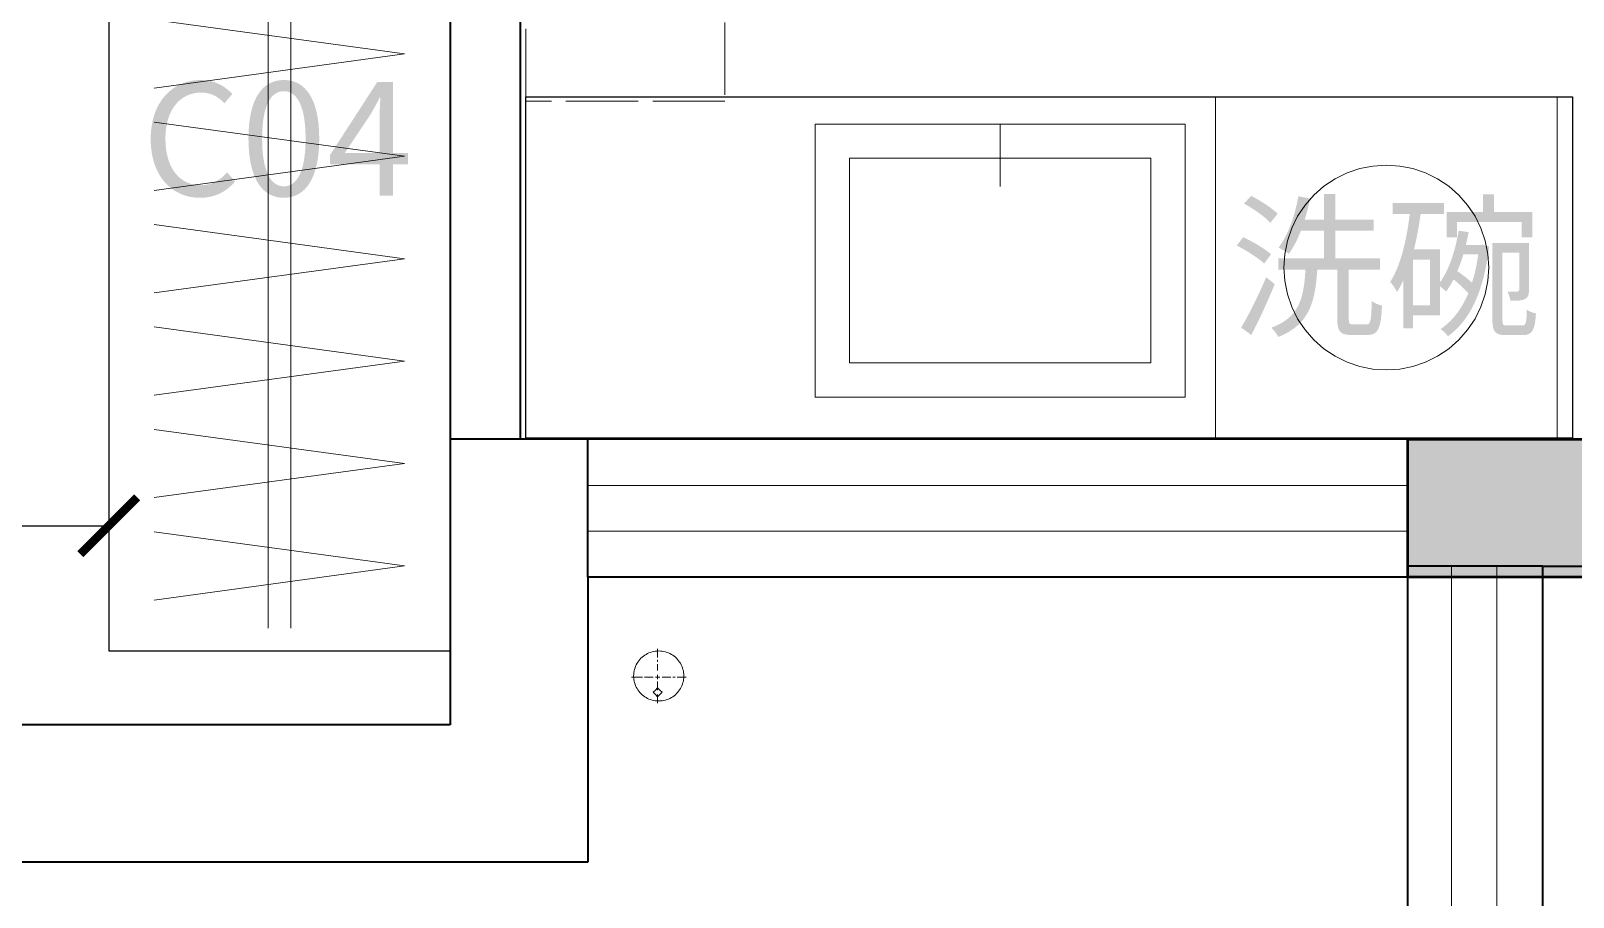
# Model space of a CAD drawing. Header units: millimetres. Extents: x -4600 to 229000, y -4300 to 19460.
# Drawn here: x 45613 to 48324, y 3566 to 5088 of the extents above; entities that cross this region are included whole.
import ezdxf

# ---------------------------------------------------------------- set-up
doc = ezdxf.new("R2010")
doc.units = ezdxf.units.MM
doc.header["$LTSCALE"] = 100
doc.linetypes.add('DASHED', pattern=[1.524, 1.27, -0.254])
for name, color, linetype, lineweight in [('A-APPLIANCE', 4, 'Continuous', 18), ('A-CAB-UPPER', 32, 'DASHED', 13), ('A-CABINET', 32, 'Continuous', 25), ('A-DIMS', 7, 'Continuous', 13), ('A-EX-SERVICE', 6, 'Continuous', 13), ('A-EX-STRUCT', 7, 'Continuous', 50), ('A-EX-WALL', 7, 'Continuous', 35), ('A-EX-WINDOW', 4, 'Continuous', 18), ('A-SANITARY', 4, 'Continuous', 18), ('A-TEXT', 7, 'Continuous', 18), ('R2-DETAIL', 7, 'Continuous', 13)]:
    doc.layers.add(name, color=color, linetype=linetype, lineweight=lineweight)

# ---------------------------------------------------------------- blocks, each defined once
blk = doc.blocks.new('SOURCE_PROPOSED')
at = {"layer": 'A-EX-STRUCT'}
blk.add_hatch(color=256, dxfattribs=at).paths.add_polyline_path([(8931.4, 3271.9), (9172.2, 3271.9), (9172.2, 2328.5), (8033.6, 2328.5), (8033.6, 2570.8), (8931.4, 2570.8)])
at = {"layer": 'A-EX-SERVICE'}
for p, q in [((6714.8, 2187.1), (6714.8, 2202.4)), ((6714.8, 2179.4), (6714.8, 2183.2)), ((6714.8, 2164.1), (6714.8, 2175.6)), ((6668.7, 2152.6), (6684.1, 2152.6)), ((6684.1, 2152.6), (6687.9, 2152.6)), ((6691.8, 2152.6), (6707.1, 2152.6)), ((6711, 2152.6), (6718.6, 2152.6)), ((6714.8, 2148.8), (6714.8, 2156.5)), ((6714.8, 2129.7), (6714.8, 2145)), ((6722.5, 2152.6), (6737.8, 2152.6)), ((6741.7, 2152.6), (6745.5, 2152.6)), ((6749.4, 2152.6), (6764.7, 2152.6)), ((6711, 2129.7), (6707.1, 2125.9)), ((6707.1, 2125.9), (6711, 2122.1)), ((6714.8, 2133.5), (6711, 2129.7)), ((6711, 2122.1), (6714.8, 2118.2)), ((6718.6, 2129.7), (6714.8, 2133.5)), ((6714.8, 2106.8), (6714.8, 2122.1)), ((6714.8, 2118.2), (6718.6, 2122.1)), ((6722.5, 2125.9), (6718.6, 2129.7)), ((6718.6, 2122.1), (6722.5, 2125.9))]:
    blk.add_line(p, q, dxfattribs=at)
for points in [[(6716.7, 2198.5), (6713.7, 2198.4), (6710.7, 2198.1), (6707.8, 2197.6), (6705, 2197), (6702.2, 2196.1), (6699.5, 2195.1), (6696.9, 2193.9), (6694.4, 2192.5), (6692, 2191), (6689.7, 2189.4), (6687.6, 2187.6), (6685.5, 2185.7), (6683.6, 2183.6), (6681.8, 2181.4), (6680.1, 2179.1), (6678.6, 2176.8), (6677.2, 2174.3), (6676, 2171.7), (6675, 2169), (6674.1, 2166.2), (6673.5, 2163.4), (6673, 2160.5), (6672.7, 2157.6), (6672.6, 2154.6)], [(6760.9, 2154.6), (6760.8, 2157.6), (6760.5, 2160.5), (6760, 2163.4), (6759.3, 2166.2), (6758.4, 2169), (6757.4, 2171.7), (6756.2, 2174.3), (6754.9, 2176.8), (6753.3, 2179.1), (6751.7, 2181.4), (6749.9, 2183.6), (6747.9, 2185.7), (6745.9, 2187.6), (6743.7, 2189.4), (6741.4, 2191), (6739, 2192.5), (6736.5, 2193.9), (6733.9, 2195.1), (6731.2, 2196.1), (6728.5, 2197), (6725.6, 2197.6), (6722.7, 2198.1), (6719.7, 2198.4), (6716.7, 2198.5)], [(6672.6, 2154.6), (6672.7, 2151.5), (6673, 2148.6), (6673.5, 2145.7), (6674.1, 2142.9), (6675, 2140.1), (6676, 2137.4), (6677.2, 2134.9), (6678.6, 2132.4), (6680.1, 2130), (6681.8, 2127.7), (6683.6, 2125.5), (6685.5, 2123.5), (6687.6, 2121.5), (6689.7, 2119.7), (6692, 2118.1), (6694.4, 2116.6), (6696.9, 2115.2), (6699.5, 2114), (6702.2, 2113), (6705, 2112.2), (6707.8, 2111.5), (6710.7, 2111), (6713.7, 2110.7), (6716.7, 2110.6)], [(6716.7, 2110.6), (6719.7, 2110.7), (6722.7, 2111), (6725.6, 2111.5), (6728.5, 2112.2), (6731.2, 2113), (6733.9, 2114), (6736.5, 2115.2), (6739, 2116.6), (6741.4, 2118.1), (6743.7, 2119.7), (6745.9, 2121.5), (6747.9, 2123.5), (6749.9, 2125.5), (6751.7, 2127.7), (6753.3, 2130), (6754.9, 2132.4), (6756.2, 2134.9), (6757.4, 2137.4), (6758.4, 2140.1), (6759.3, 2142.9), (6760, 2145.7), (6760.5, 2148.6), (6760.8, 2151.5), (6760.9, 2154.6)]]:
    blk.add_lwpolyline(points, dxfattribs=at)
at = {"layer": 'A-EX-STRUCT'}
blk.add_lwpolyline([(8931.4, 3271.9), (9172.2, 3271.9), (9172.2, 2328.5), (8033.6, 2328.5), (8033.6, 2570.8), (8931.4, 2570.8)], close=True, dxfattribs=at)
at = {"layer": 'A-EX-WALL'}
for p, q in [((6350, 4851.4), (6350, 2068.5)), ((6472.9, 4851.4), (6472.9, 2570.8)), ((8931.4, 2570.8), (6350, 2570.8)), ((6591.9, 2328.5), (6591.9, 2570.8)), ((8033.6, 2328.5), (8033.6, 2570.8)), ((8270, 2347.6), (8033.6, 2347.6)), ((8270, 2347.6), (8270, 0)), ((8270, 2347.6), (9271.6, 2347.6)), ((6591.9, 2328.5), (6591.9, 1827.6)), ((8033.6, 2328.5), (6591.9, 2328.5)), ((8033.6, -240.9), (8033.6, 2328.5)), ((6350, 2068.5), (2720, 2068.5)), ((6591.9, 1827.6), (4601.6, 1827.6))]:
    blk.add_line(p, q, dxfattribs=at)
at = {"layer": 'A-EX-WINDOW'}
for p, q in [((8033.6, 2489.4), (6591.9, 2489.4)), ((8033.6, 2408.8), (6591.9, 2408.8)), ((8109.9, 0), (8109.9, 2347.6)), ((8189.9, 0), (8189.9, 2347.6))]:
    blk.add_line(p, q, dxfattribs=at)
blk = doc.blocks.new('FURNITURE_DESIGN')
at = {"layer": 'A-TEXT'}
h = blk.add_hatch(color=256, dxfattribs=at)
edge = h.paths.add_edge_path()
edge.add_spline(control_points=[(5910.7, 2995), (5936.6, 2995), (5956.3, 3005.4), (5972.1, 3023.6)], knot_values=[0, 0, 0, 0, 1, 1, 1, 1], degree=3, periodic=0)
edge.add_line((5972.1, 3023.6), (5958.2, 3039.7))
edge.add_spline(control_points=[(5958.2, 3039.7), (5945.4, 3025.5), (5930.9, 3017.1), (5911.8, 3017.1), (5873.6, 3017.1), (5849.6, 3048.7), (5849.6, 3099.2), (5849.6, 3149.1), (5875, 3180), (5912.6, 3180), (5929.8, 3180), (5942.9, 3172.3), (5953.5, 3161.1)], knot_values=[0, 0, 0, 0, 1, 1, 1, 2, 2, 2, 3, 3, 3, 4, 4, 4, 4], degree=3, periodic=0)
edge.add_line((5953.5, 3161.1), (5967.2, 3177.5))
edge.add_spline(control_points=[(5967.2, 3177.5), (5955.7, 3190.3), (5936.6, 3202.1), (5912.3, 3202.1), (5861.6, 3202.1), (5823.7, 3163.1), (5823.7, 3098.4), (5823.7, 3033.5), (5860.8, 2995), (5910.7, 2995)], knot_values=[0, 0, 0, 0, 1, 1, 1, 2, 2, 2, 3, 3, 3, 3], degree=3, periodic=0)
h = blk.add_hatch(color=256, dxfattribs=at)
edge = h.paths.add_edge_path()
edge.add_spline(control_points=[(6057.8, 2995), (6095.7, 2995), (6120, 3029.4), (6120, 3099.2), (6120, 3168.5), (6095.7, 3202.1), (6057.8, 3202.1), (6019.6, 3202.1), (5995.6, 3168.5), (5995.6, 3099.2), (5995.6, 3029.4), (6019.6, 2995), (6057.8, 2995)], knot_values=[0, 0, 0, 0, 1, 1, 1, 2, 2, 2, 3, 3, 3, 4, 4, 4, 4], degree=3, periodic=0)
edge = h.paths.add_edge_path(flags=0)
edge.add_spline(control_points=[(6057.8, 3015.2), (6035.1, 3015.2), (6019.6, 3040.5), (6019.6, 3099.2), (6019.6, 3157.6), (6035.1, 3182.4), (6057.8, 3182.4), (6080.4, 3182.4), (6096, 3157.6), (6096, 3099.2), (6096, 3040.5), (6080.4, 3015.2), (6057.8, 3015.2)], knot_values=[0, 0, 0, 0, 1, 1, 1, 2, 2, 2, 3, 3, 3, 4, 4, 4, 4], degree=3, periodic=0)
h = blk.add_hatch(color=256, dxfattribs=at)
h.paths.add_polyline_path([(6226.1, 2998.5), (6249.6, 2998.5), (6249.6, 3053.6), (6276.3, 3053.6), (6276.3, 3073.6), (6249.6, 3073.6), (6249.6, 3198.5), (6222, 3198.5), (6138.8, 3070), (6138.8, 3053.6), (6226.1, 3053.6), (6226.1, 2998.5)])
edge = h.paths.add_edge_path(flags=0)
edge.add_line((6226.1, 3073.6), (6164.7, 3073.6))
edge.add_line((6164.7, 3073.6), (6210.3, 3141.8))
edge.add_spline(control_points=[(6210.3, 3141.8), (6216, 3151.6), (6221.5, 3161.7), (6226.4, 3171.2)], knot_values=[0, 0, 0, 0, 1, 1, 1, 1], degree=3, periodic=0)
edge.add_line((6226.4, 3171.2), (6227.5, 3171.2))
edge.add_spline(control_points=[(6227.5, 3171.2), (6226.9, 3161.1), (6226.1, 3144.8), (6226.1, 3135)], knot_values=[0, 0, 0, 0, 1, 1, 1, 1], degree=3, periodic=0)
edge.add_line((6226.1, 3135), (6226.1, 3073.6))
h = blk.add_hatch(color=256, dxfattribs=at)
edge = h.paths.add_edge_path()
edge.add_spline(control_points=[(7745.4, 2984.8), (7762.3, 2975.8), (7782.2, 2961.6), (7791.8, 2951.2)], knot_values=[0, 0, 0, 0, 1, 1, 1, 1], degree=3, periodic=0)
edge.add_line((7791.8, 2951.2), (7804.6, 2967))
edge.add_spline(control_points=[(7804.6, 2967), (7794.8, 2976.8), (7774.3, 2990.2), (7758, 2998.4)], knot_values=[0, 0, 0, 0, 1, 1, 1, 1], degree=3, periodic=0)
edge.add_line((7758, 2998.4), (7745.4, 2984.8))
h = blk.add_hatch(color=256, dxfattribs=at)
edge = h.paths.add_edge_path()
edge.add_spline(control_points=[(7840.9, 2997.6), (7834.9, 2962.9), (7822.9, 2929.4), (7806.3, 2907.5)], knot_values=[0, 0, 0, 0, 1, 1, 1, 1], degree=3, periodic=0)
edge.add_spline(control_points=[(7806.3, 2907.5), (7811.4, 2905.1), (7820.4, 2899.4), (7824.3, 2896.6)], knot_values=[0, 0, 0, 0, 1, 1, 1, 1], degree=3, periodic=0)
edge.add_spline(control_points=[(7824.3, 2896.6), (7832.2, 2907.5), (7839.5, 2921.7), (7845.5, 2937.3)], knot_values=[0, 0, 0, 0, 1, 1, 1, 1], degree=3, periodic=0)
edge.add_line((7845.5, 2937.3), (7885.9, 2937.3))
edge.add_line((7885.9, 2937.3), (7885.9, 2888.4))
edge.add_line((7885.9, 2888.4), (7805.7, 2888.4))
edge.add_line((7805.7, 2888.4), (7805.7, 2868.8))
edge.add_line((7805.7, 2868.8), (7853.5, 2868.8))
edge.add_spline(control_points=[(7853.5, 2868.8), (7850.5, 2817.8), (7842.3, 2784.8), (7793.2, 2766.5)], knot_values=[0, 0, 0, 0, 1, 1, 1, 1], degree=3, periodic=0)
edge.add_spline(control_points=[(7793.2, 2766.5), (7797.8, 2762.9), (7803.5, 2755.3), (7805.7, 2750.4)], knot_values=[0, 0, 0, 0, 1, 1, 1, 1], degree=3, periodic=0)
edge.add_spline(control_points=[(7805.7, 2750.4), (7859.7, 2771.9), (7870.4, 2810.1), (7874.2, 2868.8)], knot_values=[0, 0, 0, 0, 1, 1, 1, 1], degree=3, periodic=0)
edge.add_line((7874.2, 2868.8), (7909.4, 2868.8))
edge.add_line((7909.4, 2868.8), (7909.4, 2781.5))
edge.add_spline(control_points=[(7909.4, 2781.5), (7909.4, 2760.2), (7914.6, 2753.9), (7934.8, 2753.9), (7938.9, 2753.9), (7958.2, 2753.9), (7962.6, 2753.9), (7981.2, 2753.9), (7986.1, 2764.8), (7988, 2805.5)], knot_values=[0, 0, 0, 0, 1, 1, 1, 2, 2, 2, 3, 3, 3, 3], degree=3, periodic=0)
edge.add_spline(control_points=[(7988, 2805.5), (7982.5, 2806.9), (7974.1, 2810.1), (7970, 2813.7)], knot_values=[0, 0, 0, 0, 1, 1, 1, 1], degree=3, periodic=0)
edge.add_spline(control_points=[(7970, 2813.7), (7969.2, 2778.2), (7967.8, 2772.5), (7960.7, 2772.5), (7956.6, 2772.5), (7941, 2772.5), (7937.8, 2772.5), (7930.7, 2772.5), (7929.6, 2774.1), (7929.6, 2781.5)], knot_values=[0, 0, 0, 0, 1, 1, 1, 2, 2, 2, 3, 3, 3, 3], degree=3, periodic=0)
edge.add_line((7929.6, 2781.5), (7929.6, 2868.8))
edge.add_line((7929.6, 2868.8), (7984.2, 2868.8))
edge.add_line((7984.2, 2868.8), (7984.2, 2888.4))
edge.add_line((7984.2, 2888.4), (7906.1, 2888.4))
edge.add_line((7906.1, 2888.4), (7906.1, 2937.3))
edge.add_line((7906.1, 2937.3), (7973.5, 2937.3))
edge.add_line((7973.5, 2937.3), (7973.5, 2956.7))
edge.add_line((7973.5, 2956.7), (7906.1, 2956.7))
edge.add_line((7906.1, 2956.7), (7906.1, 3001.7))
edge.add_line((7906.1, 3001.7), (7885.9, 3001.7))
edge.add_line((7885.9, 3001.7), (7885.9, 2956.7))
edge.add_line((7885.9, 2956.7), (7852.1, 2956.7))
edge.add_spline(control_points=[(7852.1, 2956.7), (7855.9, 2968.7), (7859.2, 2981.2), (7861.6, 2993.8)], knot_values=[0, 0, 0, 0, 1, 1, 1, 1], degree=3, periodic=0)
edge.add_line((7861.6, 2993.8), (7840.9, 2997.6))
h = blk.add_hatch(color=256, dxfattribs=at)
edge = h.paths.add_edge_path()
edge.add_spline(control_points=[(8122.8, 2937.3), (8116.8, 2902.1), (8106.1, 2868.8), (8089.8, 2846.2)], knot_values=[0, 0, 0, 0, 1, 1, 1, 1], degree=3, periodic=0)
edge.add_line((8089.8, 2846.2), (8089.8, 2904.5))
edge.add_line((8089.8, 2904.5), (8044.2, 2904.5))
edge.add_spline(control_points=[(8044.2, 2904.5), (8049.1, 2924.2), (8052.9, 2945.2), (8055.9, 2966.8)], knot_values=[0, 0, 0, 0, 1, 1, 1, 1], degree=3, periodic=0)
edge.add_line((8055.9, 2966.8), (8096.8, 2966.8))
edge.add_line((8096.8, 2966.8), (8096.8, 2985.6))
edge.add_line((8096.8, 2985.6), (8006.8, 2985.6))
edge.add_line((8006.8, 2985.6), (8006.8, 2966.8))
edge.add_line((8006.8, 2966.8), (8036.8, 2966.8))
edge.add_spline(control_points=[(8036.8, 2966.8), (8031.1, 2920.1), (8021, 2876.2), (8002.4, 2847.2)], knot_values=[0, 0, 0, 0, 1, 1, 1, 1], degree=3, periodic=0)
edge.add_spline(control_points=[(8002.4, 2847.2), (8006.3, 2843.2), (8012.5, 2833.9), (8014.4, 2829.5)], knot_values=[0, 0, 0, 0, 1, 1, 1, 1], degree=3, periodic=0)
edge.add_spline(control_points=[(8014.4, 2829.5), (8018.5, 2835.8), (8022.1, 2842.9), (8025.6, 2850.2)], knot_values=[0, 0, 0, 0, 1, 1, 1, 1], degree=3, periodic=0)
edge.add_line((8025.6, 2850.2), (8025.6, 2765.4))
edge.add_line((8025.6, 2765.4), (8042.5, 2765.4))
edge.add_line((8042.5, 2765.4), (8042.5, 2788.3))
edge.add_line((8042.5, 2788.3), (8089.8, 2788.3))
edge.add_line((8089.8, 2788.3), (8089.8, 2839.3))
edge.add_spline(control_points=[(8089.8, 2839.3), (8093.6, 2836.6), (8098.5, 2832.5), (8100.7, 2830.3)], knot_values=[0, 0, 0, 0, 1, 1, 1, 1], degree=3, periodic=0)
edge.add_spline(control_points=[(8100.7, 2830.3), (8105.3, 2836.6), (8109.7, 2844), (8113.8, 2851.6)], knot_values=[0, 0, 0, 0, 1, 1, 1, 1], degree=3, periodic=0)
edge.add_spline(control_points=[(8113.8, 2851.6), (8123.6, 2843.7), (8133.4, 2834.4), (8139.7, 2827.3)], knot_values=[0, 0, 0, 0, 1, 1, 1, 1], degree=3, periodic=0)
edge.add_spline(control_points=[(8139.7, 2827.3), (8127.7, 2798.7), (8111.3, 2777.9), (8090.8, 2764.3)], knot_values=[0, 0, 0, 0, 1, 1, 1, 1], degree=3, periodic=0)
edge.add_spline(control_points=[(8090.8, 2764.3), (8094.9, 2761.8), (8101.5, 2755.6), (8103.9, 2751.7)], knot_values=[0, 0, 0, 0, 1, 1, 1, 1], degree=3, periodic=0)
edge.add_spline(control_points=[(8103.9, 2751.7), (8141.3, 2778.2), (8167, 2828.4), (8176.2, 2909.2)], knot_values=[0, 0, 0, 0, 1, 1, 1, 1], degree=3, periodic=0)
edge.add_line((8176.2, 2909.2), (8165.3, 2912.5))
edge.add_line((8165.3, 2912.5), (8162.1, 2911.9))
edge.add_line((8162.1, 2911.9), (8135.3, 2911.9))
edge.add_spline(control_points=[(8135.3, 2911.9), (8137.2, 2919.3), (8138.9, 2926.9), (8140.2, 2934.6)], knot_values=[0, 0, 0, 0, 1, 1, 1, 1], degree=3, periodic=0)
edge.add_line((8140.2, 2934.6), (8122.8, 2937.3))
h.paths.add_polyline_path([(8042.5, 2886.3), (8072.3, 2886.3), (8072.3, 2806.3), (8042.5, 2806.3), (8042.5, 2886.3)], flags=0)
edge = h.paths.add_edge_path(flags=0)
edge.add_line((8131, 2895.8), (8157.1, 2895.8))
edge.add_spline(control_points=[(8157.1, 2895.8), (8154.7, 2877.3), (8150.9, 2860.6), (8146.2, 2845.6)], knot_values=[0, 0, 0, 0, 1, 1, 1, 1], degree=3, periodic=0)
edge.add_spline(control_points=[(8146.2, 2845.6), (8139.1, 2852.4), (8129.6, 2859.8), (8120.3, 2866.1)], knot_values=[0, 0, 0, 0, 1, 1, 1, 1], degree=3, periodic=0)
edge.add_spline(control_points=[(8120.3, 2866.1), (8124.4, 2875.3), (8128, 2885.4), (8131, 2895.8)], knot_values=[0, 0, 0, 0, 1, 1, 1, 1], degree=3, periodic=0)
blk.add_hatch(color=256, dxfattribs=at).paths.add_polyline_path([(8101.5, 2970), (8101.5, 2925.8), (8120, 2925.8), (8120, 2952.6), (8233.3, 2952.6), (8233.3, 2925.8), (8252.4, 2925.8), (8252.4, 2970), (8184.7, 2970), (8184.7, 3000.9), (8165.3, 3000.9), (8165.3, 2970), (8101.5, 2970)])
h = blk.add_hatch(color=256, dxfattribs=at)
edge = h.paths.add_edge_path()
edge.add_spline(control_points=[(7732.6, 2911.1), (7749.8, 2902.6), (7770.5, 2889), (7780.9, 2879.4)], knot_values=[0, 0, 0, 0, 1, 1, 1, 1], degree=3, periodic=0)
edge.add_line((7780.9, 2879.4), (7792.9, 2895.8))
edge.add_spline(control_points=[(7792.9, 2895.8), (7782.2, 2905.4), (7761, 2917.9), (7744, 2925.8)], knot_values=[0, 0, 0, 0, 1, 1, 1, 1], degree=3, periodic=0)
edge.add_line((7744, 2925.8), (7732.6, 2911.1))
h = blk.add_hatch(color=256, dxfattribs=at)
edge = h.paths.add_edge_path()
edge.add_line((8182, 2915.7), (8182, 2779.9))
edge.add_spline(control_points=[(8182, 2779.9), (8182, 2758.8), (8187.7, 2753.7), (8206, 2753.7), (8209.8, 2753.7), (8231.6, 2753.7), (8235.7, 2753.7), (8252.1, 2753.7), (8256.7, 2762.4), (8258.6, 2791.6)], knot_values=[0, 0, 0, 0, 1, 1, 1, 2, 2, 2, 3, 3, 3, 3], degree=3, periodic=0)
edge.add_spline(control_points=[(8258.6, 2791.6), (8253.5, 2792.7), (8246.6, 2795.4), (8242.5, 2798.4)], knot_values=[0, 0, 0, 0, 1, 1, 1, 1], degree=3, periodic=0)
edge.add_spline(control_points=[(8242.5, 2798.4), (8242, 2774.9), (8240.9, 2770.6), (8234.4, 2770.6), (8230, 2770.6), (8211.7, 2770.6), (8208.4, 2770.6), (8200.5, 2770.6), (8199.7, 2771.9), (8199.7, 2779.9)], knot_values=[0, 0, 0, 0, 1, 1, 1, 2, 2, 2, 3, 3, 3, 3], degree=3, periodic=0)
edge.add_line((8199.7, 2779.9), (8199.7, 2898.3))
edge.add_line((8199.7, 2898.3), (8229.2, 2898.3))
edge.add_line((8229.2, 2898.3), (8229.2, 2833.6))
edge.add_spline(control_points=[(8229.2, 2833.6), (8229.2, 2831.4), (8228.6, 2830.6), (8226.2, 2830.3)], knot_values=[0, 0, 0, 0, 1, 1, 1, 1], degree=3, periodic=0)
edge.add_spline(control_points=[(8226.2, 2830.3), (8224, 2830.3), (8217.2, 2830.3), (8208.4, 2830.3)], knot_values=[0, 0, 0, 0, 1, 1, 1, 1], degree=3, periodic=0)
edge.add_spline(control_points=[(8208.4, 2830.3), (8210.9, 2825.7), (8213.1, 2818.9), (8213.6, 2814)], knot_values=[0, 0, 0, 0, 1, 1, 1, 1], degree=3, periodic=0)
edge.add_spline(control_points=[(8213.6, 2814), (8225.9, 2814), (8234.1, 2814.2), (8239.5, 2817.2)], knot_values=[0, 0, 0, 0, 1, 1, 1, 1], degree=3, periodic=0)
edge.add_spline(control_points=[(8239.5, 2817.2), (8245, 2820), (8246.4, 2825.1), (8246.4, 2833.3)], knot_values=[0, 0, 0, 0, 1, 1, 1, 1], degree=3, periodic=0)
edge.add_line((8246.4, 2833.3), (8246.4, 2915.7))
edge.add_line((8246.4, 2915.7), (8182, 2915.7))
h = blk.add_hatch(color=256, dxfattribs=at)
edge = h.paths.add_edge_path()
edge.add_line((7740.5, 2766.8), (7758.2, 2753.9))
edge.add_spline(control_points=[(7758.2, 2753.9), (7771.9, 2779.9), (7787.7, 2814.2), (7799.4, 2843.4)], knot_values=[0, 0, 0, 0, 1, 1, 1, 1], degree=3, periodic=0)
edge.add_line((7799.4, 2843.4), (7784.4, 2855.2))
edge.add_spline(control_points=[(7784.4, 2855.2), (7771.1, 2824.1), (7753.1, 2788), (7740.5, 2766.8)], knot_values=[0, 0, 0, 0, 1, 1, 1, 1], degree=3, periodic=0)
at = {"layer": 'A-APPLIANCE'}
for points in [[(7695.6, 3172.5), (8295.6, 3172.5), (8295.6, 2572.5), (7695.6, 2572.5)], [(8175.6, 2872.5), (8174.1, 2896), (8169.5, 2919.1), (8161.9, 2941.4), (8151.5, 2962.5), (8138.4, 2982.1), (8122.9, 2999.8), (8105.2, 3015.3), (8085.6, 3028.4), (8064.5, 3038.8), (8042.2, 3046.4), (8019.1, 3050.9), (7995.6, 3052.5), (7972.1, 3050.9), (7949, 3046.4), (7926.7, 3038.8), (7905.6, 3028.4), (7886, 3015.3), (7868.3, 2999.8), (7852.8, 2982.1), (7839.7, 2962.5), (7829.3, 2941.4), (7821.8, 2919.1), (7817.2, 2896), (7815.6, 2872.5), (7817.2, 2849), (7821.8, 2825.9), (7829.3, 2803.6), (7839.7, 2782.5), (7852.8, 2762.9), (7868.3, 2745.2), (7886, 2729.7), (7905.6, 2716.6), (7926.7, 2706.2), (7949, 2698.6), (7972.1, 2694), (7995.6, 2692.5), (8019.1, 2694), (8042.2, 2698.6), (8064.5, 2706.2), (8085.6, 2716.6), (8105.2, 2729.7), (8122.9, 2745.2), (8138.4, 2762.9), (8151.5, 2782.5), (8161.9, 2803.6), (8169.5, 2825.9), (8174.1, 2849), (8175.6, 2872.5)]]:
    blk.add_lwpolyline(points, close=True, dxfattribs=at)
at = {"layer": 'A-CAB-UPPER'}
blk.add_lwpolyline([(6483.1, 4064.9), (6833.1, 4064.9), (6833.1, 3164.9), (6483.1, 3164.9)], close=True, dxfattribs=at)
at = {"layer": 'A-CABINET'}
for points in [[(5750, 2198.5), (6350, 2198.5), (6350, 3998.5), (5750, 3998.5)], [(6483.1, 3172.5), (8323.1, 3172.5), (8323.1, 2572.5), (6483.1, 2572.5)]]:
    blk.add_lwpolyline(points, close=True, dxfattribs=at)
at = {"layer": 'A-SANITARY'}
blk.add_line((7316.9, 3124.7), (7316.9, 3014.7), dxfattribs=at)
for points in [[(6991.9, 3124.7), (7641.9, 3124.7), (7641.9, 2644.7), (6991.9, 2644.7)], [(7051.9, 3064.7), (7581.9, 3064.7), (7581.9, 2704.7), (7051.9, 2704.7)]]:
    blk.add_lwpolyline(points, close=True, dxfattribs=at)
at = {"layer": 'R2-DETAIL'}
for p, q in [((6030, 2238.5), (6030, 3958.5)), ((6070, 2238.5), (6070, 3958.5))]:
    blk.add_line(p, q, dxfattribs=at)
for points in [[(5830, 3188), (6270, 3248), (5830, 3308)], [(5830, 3008), (6270, 3068), (5830, 3128)], [(5830, 2828), (6270, 2888), (5830, 2948)], [(5830, 2648), (6270, 2708), (5830, 2768)], [(5830, 2468), (6270, 2528), (5830, 2588)], [(5830, 2288), (6270, 2348), (5830, 2408)]]:
    blk.add_lwpolyline(points, dxfattribs=at)
blk = doc.blocks.new('_ARCHTICK')
at = {"color": 0, "linetype": 'BYBLOCK', "const_width": 0.15}
blk.add_lwpolyline([(-0.5, -0.5), (0.5, 0.5)], dxfattribs=at)
blk = doc.blocks.new('*D26')
at = {"layer": 'A-DIMS'}
h = blk.add_hatch(color=0, dxfattribs=at)
edge = h.paths.add_edge_path()
edge.add_spline(control_points=[(5097, 2415.1), (5134.4, 2415.1), (5169.5, 2446.2), (5169.5, 2527.2), (5169.5, 2590.8), (5140.6, 2622.2), (5102.2, 2622.2), (5071.1, 2622.2), (5044.9, 2596.3), (5044.9, 2557.2), (5044.9, 2516), (5066.7, 2494.5), (5100, 2494.5), (5116.6, 2494.5), (5133.8, 2504), (5146.1, 2518.8)], knot_values=[0, 0, 0, 0, 1, 1, 1, 2, 2, 2, 3, 3, 3, 4, 4, 4, 5, 5, 5, 5], degree=3, periodic=0)
edge.add_spline(control_points=[(5146.1, 2518.8), (5144.2, 2456.8), (5121.8, 2435.8), (5096.2, 2435.8), (5083.1, 2435.8), (5071.1, 2441.5), (5062.3, 2451.1)], knot_values=[0, 0, 0, 0, 1, 1, 1, 2, 2, 2, 2], degree=3, periodic=0)
edge.add_line((5062.3, 2451.1), (5048.7, 2435.5))
edge.add_spline(control_points=[(5048.7, 2435.5), (5059.9, 2423.8), (5075.1, 2415.1), (5097, 2415.1)], knot_values=[0, 0, 0, 0, 1, 1, 1, 1], degree=3, periodic=0)
edge = h.paths.add_edge_path(flags=0)
edge.add_spline(control_points=[(5145.8, 2539.8), (5132.4, 2520.7), (5117.4, 2513), (5104.1, 2513), (5080.3, 2513), (5068.3, 2530.5), (5068.3, 2557.2), (5068.3, 2584.8), (5083.1, 2602.8), (5102.4, 2602.8), (5127.8, 2602.8), (5143.1, 2581), (5145.8, 2539.8)], knot_values=[0, 0, 0, 0, 1, 1, 1, 2, 2, 2, 3, 3, 3, 4, 4, 4, 4], degree=3, periodic=0)
h = blk.add_hatch(color=0, dxfattribs=at)
edge = h.paths.add_edge_path()
edge.add_spline(control_points=[(5260.7, 2415.1), (5298.1, 2415.1), (5323.2, 2437.7), (5323.2, 2466.7), (5323.2, 2494.2), (5307.1, 2509.2), (5289.6, 2519.3)], knot_values=[0, 0, 0, 0, 1, 1, 1, 2, 2, 2, 2], degree=3, periodic=0)
edge.add_line((5289.6, 2519.3), (5289.6, 2520.7))
edge.add_spline(control_points=[(5289.6, 2520.7), (5301.3, 2530), (5316.1, 2548), (5316.1, 2569), (5316.1, 2599.8), (5295.3, 2621.6), (5261.2, 2621.6), (5230.1, 2621.6), (5206.4, 2601.2), (5206.4, 2570.9), (5206.4, 2549.9), (5218.9, 2534.9), (5233.4, 2524.8)], knot_values=[0, 0, 0, 0, 1, 1, 1, 2, 2, 2, 3, 3, 3, 4, 4, 4, 4], degree=3, periodic=0)
edge.add_line((5233.4, 2524.8), (5233.4, 2523.7))
edge.add_spline(control_points=[(5233.4, 2523.7), (5215.1, 2513.9), (5196.8, 2495), (5196.8, 2468.3), (5196.8, 2437.5), (5223.6, 2415.1), (5260.7, 2415.1)], knot_values=[0, 0, 0, 0, 1, 1, 1, 2, 2, 2, 2], degree=3, periodic=0)
edge = h.paths.add_edge_path(flags=0)
edge.add_spline(control_points=[(5261, 2433.6), (5236.9, 2433.6), (5218.9, 2449.2), (5218.9, 2470.5), (5218.9, 2489.6), (5230.4, 2505.4), (5246.5, 2515.8)], knot_values=[0, 0, 0, 0, 1, 1, 1, 2, 2, 2, 2], degree=3, periodic=0)
edge.add_spline(control_points=[(5246.5, 2515.8), (5274.9, 2504.3), (5299.4, 2494.5), (5299.4, 2467.5), (5299.4, 2447.6), (5284.1, 2433.6), (5261, 2433.6)], knot_values=[0, 0, 0, 0, 1, 1, 1, 2, 2, 2, 2], degree=3, periodic=0)
edge = h.paths.add_edge_path(flags=0)
edge.add_spline(control_points=[(5274.3, 2527.2), (5250.6, 2536.5), (5229, 2547.1), (5229, 2570.9), (5229, 2590.3), (5242.4, 2603.1), (5261, 2603.1), (5282.2, 2603.1), (5294.8, 2587.5), (5294.8, 2567.6), (5294.8, 2552.9), (5287.7, 2539.2), (5274.3, 2527.2)], knot_values=[0, 0, 0, 0, 1, 1, 1, 2, 2, 2, 3, 3, 3, 4, 4, 4, 4], degree=3, periodic=0)
h = blk.add_hatch(color=0, dxfattribs=at)
edge = h.paths.add_edge_path()
edge.add_spline(control_points=[(5411.6, 2415.1), (5449.5, 2415.1), (5473.8, 2449.5), (5473.8, 2519.3), (5473.8, 2588.6), (5449.5, 2622.2), (5411.6, 2622.2), (5373.4, 2622.2), (5349.4, 2588.6), (5349.4, 2519.3), (5349.4, 2449.5), (5373.4, 2415.1), (5411.6, 2415.1)], knot_values=[0, 0, 0, 0, 1, 1, 1, 2, 2, 2, 3, 3, 3, 4, 4, 4, 4], degree=3, periodic=0)
edge = h.paths.add_edge_path(flags=0)
edge.add_spline(control_points=[(5411.6, 2435.3), (5388.9, 2435.3), (5373.4, 2460.6), (5373.4, 2519.3), (5373.4, 2577.7), (5388.9, 2602.5), (5411.6, 2602.5), (5434.2, 2602.5), (5449.8, 2577.7), (5449.8, 2519.3), (5449.8, 2460.6), (5434.2, 2435.3), (5411.6, 2435.3)], knot_values=[0, 0, 0, 0, 1, 1, 1, 2, 2, 2, 3, 3, 3, 4, 4, 4, 4], degree=3, periodic=0)
at = {"color": 0}
for p, q in [((4770, 2668.4), (4770, 2418.2)), ((5750, 2668.4), (5750, 2418.2)), ((4770, 2418.5), (5750, 2418.5))]:
    blk.add_line(p, q, dxfattribs=at)
at = {"layer": 'Defpoints'}
for p in [(4770, 2668.5), (5750, 2668.5), (4770, 2418.5)]:
    blk.add_point(p, dxfattribs=at)
at = {"layer": 'A-DIMS', "color": 0, "xscale": 100, "yscale": 100, "rotation": 180}
blk.add_blockref('_ARCHTICK', (4770, 2418.5), dxfattribs=at)
at = {"layer": 'A-DIMS', "color": 0, "xscale": 100, "yscale": 100}
blk.add_blockref('_ARCHTICK', (5750, 2418.5), dxfattribs=at)
blk = doc.blocks.new('PLAN_DIMENSIONS')
blk.add_blockref('*D26', (0, 0))
blk = doc.blocks.new('A02_SHEET')
for name in ['PLAN_DIMENSIONS', 'SOURCE_PROPOSED', 'FURNITURE_DESIGN']:
    blk.add_blockref(name, (0, 1800))

msp = doc.modelspace()

# ---------------------------------------------------------------- block references
msp.add_blockref('A02_SHEET', (40000, 0))

doc.saveas('drawing.dxf')
